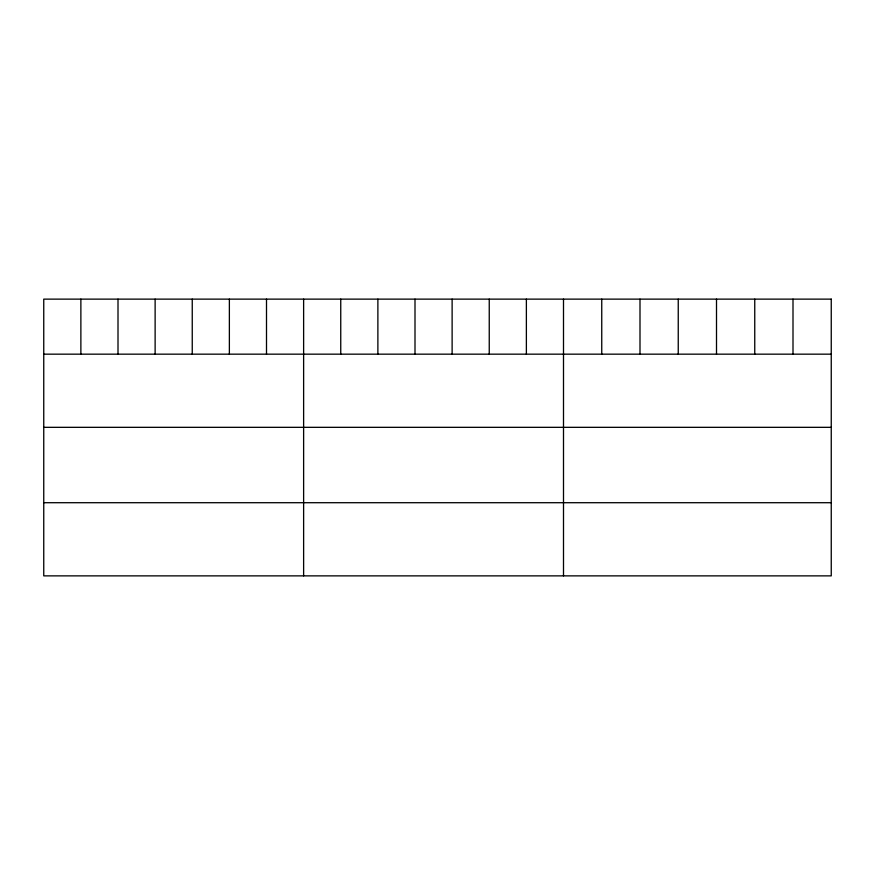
<?xml version="1.0" encoding="UTF-8"?>
<svg xmlns="http://www.w3.org/2000/svg" width="875" height="875" viewBox="0 0 875 875"><rect width="100%" height="100%" fill="white"/><g stroke="black" fill="none" stroke-linecap="round" stroke-linejoin="round"><path stroke-width="1.31" d="M43.75 354.167L831.25 354.167M43.75 427.328L831.25 427.328M43.75 502.709L831.25 502.709M793.002 299.13L793.002 354.167M754.753 299.13L754.753 354.167M716.505 299.13L716.505 354.167M678.245 299.13L678.245 354.167M639.997 299.13L639.997 354.167M601.748 299.13L601.748 354.167M563.5 299.13L563.5 575.87M526.378 299.13L526.378 354.167M489.245 299.13L489.245 354.167M452.123 299.13L452.123 354.167M415.002 299.13L415.002 354.167M377.88 299.13L377.88 354.167M340.747 299.13L340.747 354.167M303.625 299.13L303.625 575.87M266.503 299.13L266.503 354.167M229.37 299.13L229.37 354.167M192.248 299.13L192.248 354.167M155.127 299.13L155.127 354.167M118.005 299.13L118.005 354.167M80.872 299.13L80.872 354.167M831.25 299.13L43.75 299.13L43.75 575.87L831.25 575.87L831.25 299.13"/></g></svg>
